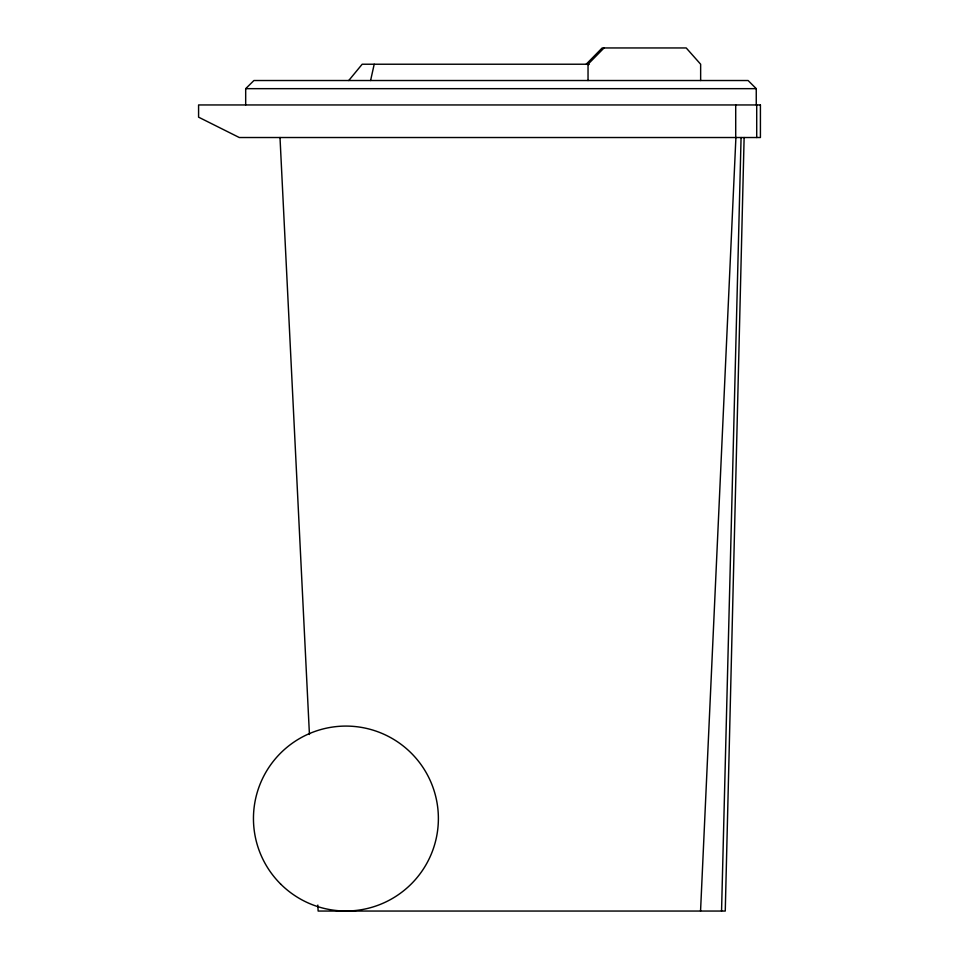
<?xml version="1.0" encoding="UTF-8"?>
<svg xmlns="http://www.w3.org/2000/svg" width="959" height="959" viewBox="0 0 959 959"><rect width="100%" height="100%" fill="white"/><g stroke="black" fill="none" stroke-linecap="round" stroke-linejoin="round"><path stroke-width="1.44" d="M744.124 137.521L725.256 911.05L318.136 911.05L317.837 905.068M721.552 911.05L741.079 137.521M700.549 911.05L735.901 137.521M370.594 80.52L374.202 64.229M348.752 80.52L362.178 64.229L588.874 64.229M604.038 47.95L588.035 64.229L588.035 80.52M245.684 104.951L245.684 88.66L253.919 80.52L748.104 80.52L756.255 88.66L756.255 104.951M245.684 88.66L756.255 88.66M588.85 64.529L586.189 64.229L602.192 47.95L686.212 47.95L700.645 64.229L700.645 80.52M280.004 137.521L309.433 734.498M756.711 104.951L756.711 137.521M735.709 104.951L735.709 137.521M760.415 104.951L198.585 104.951L198.585 117.166L239.294 137.521L760.415 137.521L760.415 104.951M280.543 883.934A92.46 92.46 0 0 0 435.23 842.481A92.46 92.46 0 0 0 321.984 729.236A92.46 92.46 0 0 0 280.543 883.934"/></g></svg>
